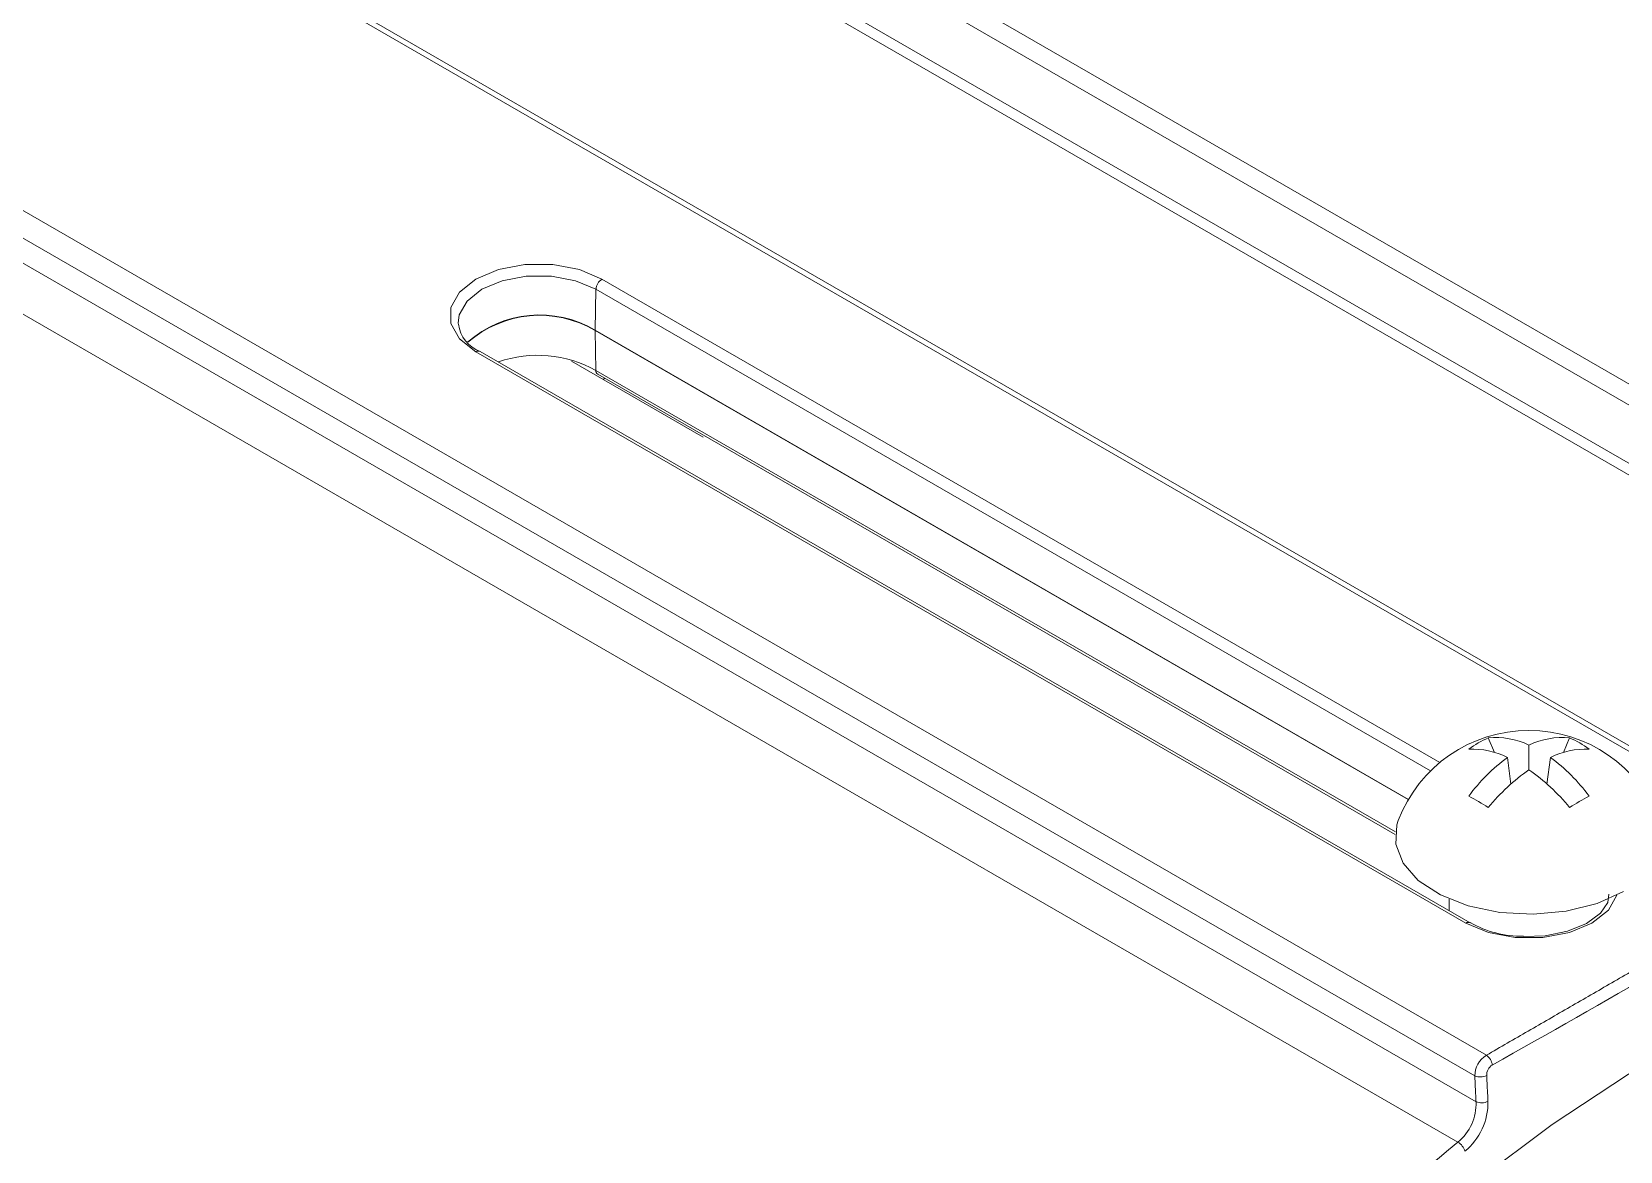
# Model space of a CAD drawing. Extents: x 8 to 113, y 2 to 87.
# Drawn here: x 21.117 to 23.919, y 67.348 to 69.324 of the extents above; entities that cross this region are included whole.
import ezdxf

# ---------------------------------------------------------------- set-up
doc = ezdxf.new("R2010")
doc.units = 0
doc.header["$MEASUREMENT"] = 0
doc.layers.add('OBJECT', color=7, linetype='CONTINUOUS')

msp = doc.modelspace()

# ---------------------------------------------------------------- linework, layer by layer
at = {"layer": 'OBJECT', "linetype": 'Continuous', "lineweight": 15}
for p, q in [((24.2728, 67.858), (21.1439, 69.6642)), ((24.288, 67.8594), (21.1826, 69.6521)), ((25.3975, 67.8568), (22.4738, 69.5446)), ((25.3446, 67.8505), (22.4774, 69.5057)), ((25.2334, 67.7911), (22.4623, 69.3909)), ((22.4909, 69.3951), (25.2608, 67.7961)), ((23.6827, 67.5173), (20.5538, 69.3236)), ((23.6622, 67.4808), (20.6226, 69.2355)), ((20.685, 69.1551), (23.6644, 67.4351)), ((23.6325, 67.3638), (20.6493, 69.086)), ((22.1225, 68.8871), (23.6005, 68.0338)), ((22.1119, 68.869), (22.1102, 68.7971)), ((23.5842, 68.0191), (22.1119, 68.869)), ((21.869, 68.8094), (21.8691, 68.807)), ((22.1102, 68.7971), (23.5451, 67.9687)), ((22.1119, 68.7257), (22.1102, 68.7964)), ((23.5448, 67.9683), (22.1102, 68.7964)), ((23.6466, 67.7504), (21.9, 68.7587)), ((23.6541, 67.7511), (21.9075, 68.7594)), ((21.9077, 68.7593), (21.9075, 68.7594)), ((22.0688, 68.7424), (22.301, 68.6083)), ((22.1119, 68.7257), (23.5223, 67.9115)), ((22.115, 68.7192), (23.5219, 67.9069)), ((22.1276, 68.7119), (22.1248, 68.7101)), ((23.6861, 68.0773), (23.6969, 68.0517)), ((23.8295, 68.0773), (23.8187, 68.0517)), ((23.726, 67.9959), (23.7199, 68.0429)), ((23.7578, 68.0648), (23.7578, 68.021)), ((23.7896, 67.9959), (23.7957, 68.0429)), ((23.6173, 67.7929), (23.6173, 67.7724))]:
    msp.add_line(p, q, dxfattribs=at)
at = {"layer": 'OBJECT', "linetype": 'Continuous', "lineweight": 15, "flags": 128}
for points in [[(21.9, 68.7587), (21.8711, 68.7817), (21.8559, 68.8087), (21.8559, 68.8371), (21.8711, 68.8641), (21.9, 68.8871), (21.9398, 68.9038), (21.9866, 68.9126), (22.0358, 68.9126), (22.0826, 68.9038), (22.1225, 68.8871)], [(22.1119, 68.869), (22.0758, 68.8841), (22.0335, 68.8921), (21.989, 68.8921), (21.9466, 68.8841), (21.9106, 68.869), (21.8845, 68.8482), (21.8707, 68.8238), (21.869, 68.8094)], [(23.5273, 67.9316), (23.5247, 67.9237), (23.5228, 67.8896), (23.5357, 67.8562), (23.5626, 67.8258), (23.6017, 67.8002), (23.6507, 67.781), (23.7063, 67.7694), (23.7652, 67.7662), (23.8236, 67.7716), (23.8779, 67.7851), (23.9247, 67.806)], [(23.913, 67.7997), (23.8979, 67.7734), (23.869, 67.7504), (23.8292, 67.7337), (23.7824, 67.7249), (23.7332, 67.7249), (23.6864, 67.7337), (23.6466, 67.7504)], [(23.899, 67.8016), (23.8968, 67.7867), (23.8839, 67.7681), (23.8591, 67.7498), (23.8257, 67.7361), (23.7863, 67.7282), (23.7481, 67.727)], [(22.8181, 66.3482), (22.925, 66.5051), (23.0377, 66.6561), (23.1555, 66.8004), (23.2777, 66.9371), (23.4039, 67.0656), (23.5332, 67.1851), (23.665, 67.2951), (23.7986, 67.3949), (23.9332, 67.484), (24.0683, 67.5619), (24.2029, 67.6283), (24.3365, 67.6827), (24.4683, 67.7249), (24.5976, 67.7547), (24.7237, 67.7718), (24.846, 67.7763), (24.9332, 67.7715)]]:
    msp.add_lwpolyline(points, dxfattribs=at)
at = {"layer": 'OBJECT', "linetype": 'Continuous', "lineweight": 15}
for centre, radius, start, end in [((22.135, 68.8676), 0.0231, 122.6742, 176.4597), ((21.928, 68.8148), 0.059, 187.0566, 249.699), ((22.0126, 68.6317), 0.192, 59.4393, 131.2097), ((22.0126, 68.6311), 0.192, 59.4356, 131.2321), ((22.1244, 68.7967), 0.0141, 178.701, 181.299), ((21.9044, 68.7527), 0.00741, 65.1082, 126.2022), ((22.009, 68.5422), 0.2104, 60.7354, 109.237), ((22.1189, 68.725), 0.00709, 174.6032, 236.1084), ((23.7578, 67.8439), 0.2466, 20.836, 159.164), ((23.7507, 67.9257), 0.1648, 113.0748, 126.9198), ((23.6994, 67.9418), 0.1361, 64.606, 95.6229), ((23.8162, 67.9418), 0.1361, 84.3771, 115.394), ((23.7649, 67.9257), 0.1648, 53.0802, 66.9252), ((23.6579, 67.919), 0.1385, 63.4128, 92.5896), ((23.9049, 67.7898), 0.3134, 126.163, 143.8844), ((23.8577, 67.919), 0.1385, 87.4104, 116.5872), ((23.6107, 67.7898), 0.3134, 36.1156, 53.837), ((23.9749, 67.7142), 0.3759, 125.2848, 140.2138), ((23.5407, 67.7142), 0.3759, 39.7862, 54.7152), ((23.0277, 66.854), 1.2826, 59.1155, 60.8899), ((24.4879, 66.854), 1.2826, 119.1101, 120.8845), ((8.7976, 93.9843), 30.3858, 299.35454, 300.64008), ((23.651, 67.7444), 0.00742, 65.2946, 126.1853), ((23.7461, 67.9147), 0.1876, 240.6235, 270.5967), ((23.7058, 67.4803), 0.0436, 122.0896, 179.4243), ((23.6696, 67.4977), 0.0236, 5.5152, 56.4439), ((23.672, 67.5046), 0.0257, 247.713, 295.9537), ((23.7044, 67.482), 0.0212, 122.2814, 181.5951), ((23.5758, 67.432), 0.0887, 309.7765, 1.9847), ((23.5734, 67.4341), 0.1121, 309.627, 0.8595), ((23.6742, 67.4589), 0.0257, 247.7102, 295.9439), ((26.2372, 64.1622), 4.1273, 129.1291, 147.9832), ((23.6175, 67.3395), 0.0286, 16.8255, 58.3195)]:
    msp.add_arc(centre, radius, start, end, dxfattribs=at)
for points in [[(23.6827, 67.5173), (24.2728, 67.858)], [(23.6644, 67.4351), (23.6622, 67.4808)]]:
    msp.add_open_spline(points, degree=1, dxfattribs=at)
msp.add_open_spline([(23.6832, 67.4814), (23.6837, 67.4728), (23.6844, 67.4576), (23.6851, 67.4424), (23.6855, 67.4358)], degree=3, knots=[0, 0, 0, 0, 0.564416, 1, 1, 1, 1], dxfattribs=at)

doc.saveas('drawing.dxf')
